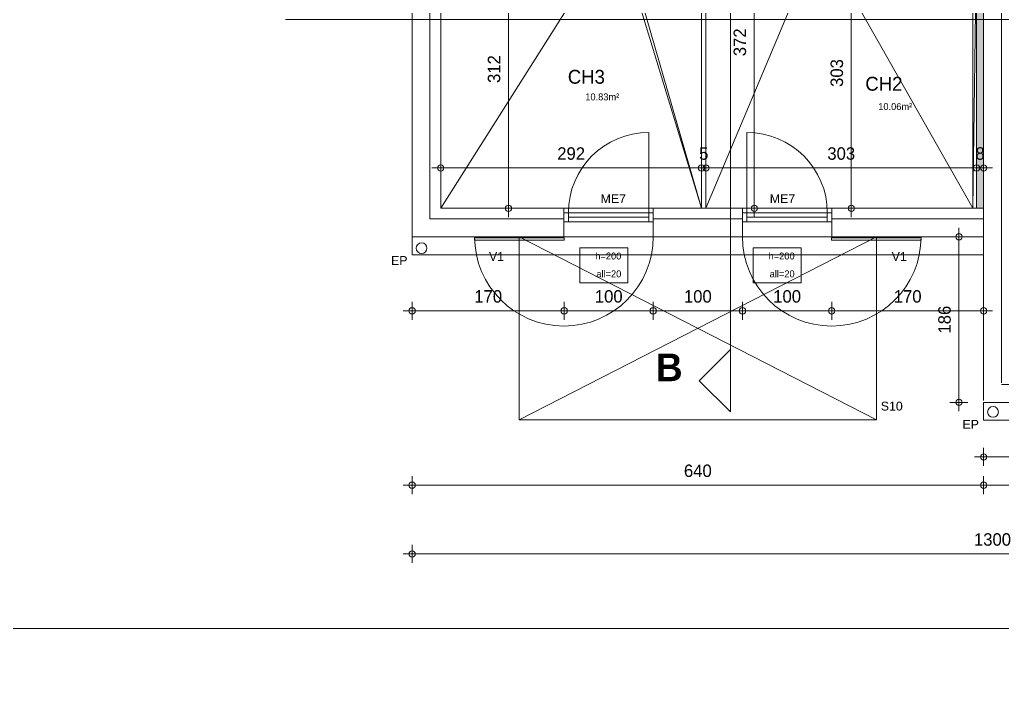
# Model space of a CAD drawing. Header units: metres. Extents: x 1.8 to 61.8, y -55.6 to -11.3.
# Drawn here: x 26.34 to 37.34, y -28.99 to -21.37 of the extents above; entities that cross this region are included whole.
import ezdxf
from ezdxf.enums import TextEntityAlignment as Align
from ezdxf.lldxf.tags import DXFTag

# ---------------------------------------------------------------- set-up
doc = ezdxf.new("R2010")
doc.units = ezdxf.units.M
doc.header["$MEASUREMENT"] = 0
for name, color, linetype in [('Calque commun', 7, 'Continuous'), ('Calque100', 7, 'Continuous'), ('Calque5', 7, 'Continuous'), ('Calque9', 7, 'Continuous'), ('Cotations', 7, 'Continuous'), ('Textes', 7, 'Continuous')]:
    doc.layers.add(name, color=color, linetype=linetype)
doc.styles.add('Arial10', font='arial.ttf', dxfattribs={"height": 0.098961})
doc.styles.add('Arial4', font='arial.ttf', dxfattribs={"width": 1.037433, "height": 2.319387})
doc.styles.add('Arial5', font='arial.ttf', dxfattribs={"width": 1.027642, "height": 2.319387})
doc.styles.add('Arial6', font='arial.ttf', dxfattribs={"width": 0.996783, "height": 2.319387})
doc.styles.add('Century Gothic14', font='GOTHIC.TTF', dxfattribs={"height": 0.139636})
doc.styles.add('Century Gothic16', font='GOTHIC.TTF', dxfattribs={"height": 0.155151})
doc.styles.add('Century Gothic5', font='GOTHICB.TTF', dxfattribs={"height": 0.31023})
doc.styles.add('Century Gothic9', font='GOTHIC.TTF', dxfattribs={"height": 0.077575})
tags = doc.linetypes.add('DASHDOT2', pattern=[0.5, 0.25, -0.125, 0, -0.125]).pattern_tags.tags
tags[10:11] = [DXFTag(74, 4), DXFTag(75, 0), DXFTag(340, '0'), DXFTag(46, 1.0), DXFTag(50, 0.0), DXFTag(44, 0.0), DXFTag(45, 0.0)]
tags[8:9] = [DXFTag(74, 4), DXFTag(75, 0), DXFTag(340, '0'), DXFTag(46, 1.0), DXFTag(50, 0.0), DXFTag(44, 0.0), DXFTag(45, 0.0)]
tags[6:7] = [DXFTag(74, 4), DXFTag(75, 0), DXFTag(340, '0'), DXFTag(46, 1.0), DXFTag(50, 0.0), DXFTag(44, 0.0), DXFTag(45, 0.0)]
tags[4:5] = [DXFTag(74, 4), DXFTag(75, 0), DXFTag(340, '0'), DXFTag(46, 1.0), DXFTag(50, 0.0), DXFTag(44, 0.0), DXFTag(45, 0.0)]
tags = doc.linetypes.add('HIDDEN', pattern=[0.375, 0.25, -0.125]).pattern_tags.tags
tags[6:7] = [DXFTag(74, 4), DXFTag(75, 0), DXFTag(340, '0'), DXFTag(46, 1.0), DXFTag(50, 0.0), DXFTag(44, 0.0), DXFTag(45, 0.0)]
tags[4:5] = [DXFTag(74, 4), DXFTag(75, 0), DXFTag(340, '0'), DXFTag(46, 1.0), DXFTag(50, 0.0), DXFTag(44, 0.0), DXFTag(45, 0.0)]

# ---------------------------------------------------------------- blocks, each defined once
blk = doc.blocks.new('b1000')
at = {"layer": 'Calque9', "color": 7, "linetype": 'ByBlock', "lineweight": 9}
for p, q in [((198.31, 346.17), (196.51, 336.85)), ((198.38, 335), (198.31, 346.17)), ((198.31, 346.17), (198.38, 335)), ((200.23, 336.87), (198.31, 346.17)), ((197.04, 339.63), (194.94, 343.15)), ((194.94, 343.15), (196.51, 336.85)), ((201.71, 343.2), (199.65, 339.65)), ((200.23, 336.87), (201.71, 343.2)), ((196.51, 336.85), (197.04, 339.63)), ((197.04, 339.63), (197.04, 339.63)), ((199.65, 339.65), (200.23, 336.87)), ((196.51, 336.85), (190.18, 338.33)), ((190.18, 338.33), (193.73, 336.28)), ((206.53, 338.44), (200.23, 336.87)), ((203.01, 336.34), (206.53, 338.44)), ((196.51, 336.85), (187.21, 334.93)), ((193.73, 336.28), (196.51, 336.85)), ((196.51, 336.85), (198.38, 335)), ((198.38, 335), (196.51, 336.85)), ((196.51, 336.85), (196.51, 336.85)), ((198.38, 335), (200.23, 336.87)), ((198.38, 335), (200.23, 336.87)), ((200.23, 336.87), (200.23, 336.87)), ((200.23, 336.87), (200.23, 336.87)), ((200.23, 336.87), (209.54, 335.07)), ((200.23, 336.87), (203.01, 336.34)), ((203.01, 336.34), (203.01, 336.34)), ((198.38, 335), (187.21, 334.93)), ((187.21, 334.93), (198.38, 335)), ((187.21, 334.93), (196.53, 333.13)), ((196.53, 333.13), (198.38, 335)), ((198.38, 335), (196.53, 333.13)), ((209.54, 335.07), (198.38, 335)), ((209.54, 335.07), (198.38, 335)), ((198.38, 335), (198.38, 335)), ((198.38, 335), (198.38, 335)), ((198.45, 323.84), (198.38, 335)), ((198.38, 335), (198.38, 335)), ((200.25, 333.15), (198.38, 335)), ((198.38, 335), (198.45, 323.84)), ((198.38, 335), (200.25, 333.15)), ((200.25, 333.15), (209.54, 335.07)), ((193.75, 333.67), (190.23, 331.56)), ((190.23, 331.56), (196.53, 333.13)), ((196.53, 333.13), (193.75, 333.67)), ((196.53, 333.13), (195.05, 326.81)), ((196.53, 333.13), (196.53, 333.13)), ((197.1, 330.35), (196.53, 333.13)), ((196.53, 333.13), (196.53, 333.13)), ((196.53, 333.13), (198.45, 323.84)), ((196.53, 333.13), (196.53, 333.13)), ((198.45, 323.84), (200.25, 333.15)), ((200.25, 333.15), (199.71, 330.37)), ((203.03, 333.73), (200.25, 333.15)), ((200.25, 333.15), (200.25, 333.15)), ((201.82, 326.85), (200.25, 333.15)), ((200.25, 333.15), (206.57, 331.67)), ((200.25, 333.15), (200.25, 333.15)), ((206.57, 331.67), (203.03, 333.73)), ((206.57, 331.67), (206.57, 331.67)), ((195.05, 326.81), (197.1, 330.35)), ((197.1, 330.35), (197.1, 330.35)), ((199.71, 330.37), (199.71, 330.37)), ((199.71, 330.37), (201.82, 326.85))]:
    blk.add_line(p, q, dxfattribs=at)
at = {"layer": 'Calque9', "color": 54, "linetype": 'ByBlock', "lineweight": 9}
for points in [[(198.38, 335), (198.31, 346.17), (196.51, 336.85)], [(199.65, 339.65), (200.23, 336.87), (201.71, 343.2)]]:
    blk.add_trace(points, dxfattribs=at)
at = {"layer": 'Calque9', "color": 51, "linetype": 'ByBlock', "lineweight": 9}
for points in [[(198.31, 346.17), (198.38, 335), (200.23, 336.87)], [(196.51, 336.85), (197.04, 339.63), (194.94, 343.15)]]:
    blk.add_trace(points, dxfattribs=at)
at = {"layer": 'Calque9', "color": 9, "linetype": 'ByBlock', "lineweight": 9}
for points in [[(193.73, 336.28), (196.51, 336.85), (190.18, 338.33)], [(187.21, 334.93), (196.53, 333.13), (198.38, 335)]]:
    blk.add_trace(points, dxfattribs=at)
at = {"layer": 'Calque9', "color": 134, "linetype": 'ByBlock', "lineweight": 9}
for points in [[(200.23, 336.87), (203.01, 336.34), (206.53, 338.44)], [(198.38, 335), (200.25, 333.15), (209.54, 335.07)]]:
    blk.add_trace(points, dxfattribs=at)
at = {"layer": 'Calque9', "color": 180, "linetype": 'ByBlock', "lineweight": 9}
for points in [[(187.21, 334.93), (198.38, 335), (196.51, 336.85)], [(190.23, 331.56), (196.53, 333.13), (193.75, 333.67)]]:
    blk.add_trace(points, dxfattribs=at)
at = {"layer": 'Calque9', "color": 4, "linetype": 'ByBlock', "lineweight": 9}
for points in [[(198.38, 335), (200.23, 336.87), (209.54, 335.07)], [(200.25, 333.15), (206.57, 331.67), (203.03, 333.73)]]:
    blk.add_trace(points, dxfattribs=at)
at = {"layer": 'Calque9', "color": 240, "linetype": 'ByBlock', "lineweight": 9}
for points in [[(198.38, 335), (196.53, 333.13), (198.45, 323.84)], [(200.25, 333.15), (199.71, 330.37), (201.82, 326.85)]]:
    blk.add_trace(points, dxfattribs=at)
at = {"layer": 'Calque9', "color": 40, "linetype": 'ByBlock', "lineweight": 9}
for points in [[(198.45, 323.84), (200.25, 333.15), (198.38, 335)], [(195.05, 326.81), (197.1, 330.35), (196.53, 333.13)]]:
    blk.add_trace(points, dxfattribs=at)
at = {"layer": 'Calque9', "color": 7, "linetype": 'ByBlock', "lineweight": -2}
for s, height, style, width, p in [('NORD', 2.319, 'Arial6', 0.996783, (191.99, 346.83)), ('O', 2.32, 'Arial5', 1.027642, (182.77, 333.38)), ('E', 2.32, 'Arial4', 1.037433, (210.33, 333.56)), ('S', 2.32, 'Arial4', 1.037433, (196.87, 319.7))]:
    blk.add_text(s, height=height, rotation=0.3707, dxfattribs=dict(at, style=style, width=width)).set_placement(p, align=Align.BOTTOM_LEFT)
blk = doc.blocks.new('N')
at = {"layer": 'Calque5', "color": 0, "linetype": 'ByBlock', "lineweight": -2}
blk.add_blockref('b1000', (-197.1, -330.35), dxfattribs=at)
blk = doc.blocks.new('nordmichel')
at = {"layer": 'Calque9', "color": 0, "linetype": 'Continuous', "lineweight": -2, "xscale": 0.5, "yscale": 0.5}
blk.add_blockref('N', (-0.637, -2.324, 121.08), dxfattribs=at)
blk = doc.blocks.new('Block52772')
at = {"layer": 'Calque commun', "color": 7, "linetype": 'Continuous', "lineweight": 18}
blk.add_line((30.734, -14.8), (30.734, -23.8), dxfattribs=at)
at = {"layer": 'Calque commun', "color": 7, "linetype": 'Continuous', "lineweight": 9}
for p, q in [((30.934, -15), (30.934, -23.6)), ((31.054, -15.12), (31.054, -23.48))]:
    blk.add_line(p, q, dxfattribs=at)
blk = doc.blocks.new('Block52773')
at = {"layer": 'Calque commun', "color": 7, "linetype": 'Continuous', "lineweight": 9}
for p, q in [((31.054, -23.48), (32.434, -23.48)), ((33.434, -23.48), (34.434, -23.48)), ((35.434, -23.48), (37.134, -23.48)), ((37.134, -23.48), (37.134, -23.8)), ((30.934, -23.6), (32.434, -23.6)), ((33.434, -23.6), (34.434, -23.6)), ((35.434, -23.6), (37.134, -23.6))]:
    blk.add_line(p, q, dxfattribs=at)
at = {"layer": 'Calque commun', "color": 7, "linetype": 'Continuous', "lineweight": 18}
for p, q in [((30.734, -23.8), (32.434, -23.8)), ((33.434, -23.8), (34.434, -23.8)), ((35.434, -23.8), (37.134, -23.8))]:
    blk.add_line(p, q, dxfattribs=at)
blk = doc.blocks.new('new')
at = {"layer": 'Calque commun', "color": 5, "linetype": 'Continuous', "lineweight": 9}
blk.add_arc((0, 0), 0.5, 0, 359.9994, dxfattribs=at)
blk = doc.blocks.new('new2')
at = {"layer": 'Calque commun', "color": 5, "linetype": 'Continuous', "lineweight": 9}
blk.add_arc((0, 0), 0.5, 0, 359.9994, dxfattribs=at)
blk = doc.blocks.new('DimLine52854')
at = {"layer": 'Calque commun', "color": 5, "linetype": 'Continuous', "lineweight": 9}
for p, q in [((37.134, -26.483), (37.134, -26.683)), ((43.734, -26.483), (43.734, -26.683)), ((37.134, -26.583), (37.034, -26.583)), ((37.134, -26.583), (43.734, -26.583)), ((43.734, -26.583), (43.834, -26.583))]:
    blk.add_line(p, q, dxfattribs=at)
at = {"layer": 'Calque commun', "color": 5, "linetype": 'Continuous', "lineweight": 9, "xscale": 0.07000000029802322, "yscale": 0.07000000029802322, "zscale": 0.07000000029802322}
for name, p in [('new', (37.134, -26.583)), ('new2', (43.734, -26.583))]:
    blk.add_blockref(name, p, dxfattribs=at)
at = {"layer": 'Calque commun', "color": 5, "linetype": 'Continuous', "lineweight": 9, "style": 'Century Gothic14'}
blk.add_text('660', height=0.1396, dxfattribs=at).set_placement((40.434, -26.533), align=Align.BOTTOM_CENTER)
blk = doc.blocks.new('new3')
at = {"layer": 'Calque commun', "color": 5, "linetype": 'Continuous', "lineweight": 9}
blk.add_arc((0, 0), 0.5, 0, 359.9994, dxfattribs=at)
blk = doc.blocks.new('new4')
at = {"layer": 'Calque commun', "color": 5, "linetype": 'Continuous', "lineweight": 9}
blk.add_arc((0, 0), 0.5, 0, 359.9994, dxfattribs=at)
blk = doc.blocks.new('DimLine52860')
at = {"layer": 'Calque commun', "color": 5, "linetype": 'Continuous', "lineweight": 9}
for p, q in [((30.734, -26.483), (30.734, -26.683)), ((37.134, -26.483), (37.134, -26.683)), ((30.734, -26.583), (30.634, -26.583)), ((30.734, -26.583), (37.134, -26.583)), ((37.134, -26.583), (37.234, -26.583))]:
    blk.add_line(p, q, dxfattribs=at)
at = {"layer": 'Calque commun', "color": 5, "linetype": 'Continuous', "lineweight": 9, "xscale": 0.07000000029802322, "yscale": 0.07000000029802322, "zscale": 0.07000000029802322}
for name, p in [('new3', (30.734, -26.583)), ('new4', (37.134, -26.583))]:
    blk.add_blockref(name, p, dxfattribs=at)
at = {"layer": 'Calque commun', "color": 5, "linetype": 'Continuous', "lineweight": 9, "style": 'Century Gothic14'}
blk.add_text('640', height=0.1396, dxfattribs=at).set_placement((33.934, -26.533), align=Align.BOTTOM_CENTER)
blk = doc.blocks.new('new5')
at = {"layer": 'Calque commun', "color": 5, "linetype": 'Continuous', "lineweight": 9}
blk.add_arc((0, 0), 0.5, 0, 359.9994, dxfattribs=at)
blk = doc.blocks.new('DimLine52870')
at = {"layer": 'Calque commun', "color": 5, "linetype": 'Continuous', "lineweight": 9}
for p, q in [((30.734, -27.253), (30.734, -27.453)), ((30.734, -27.353), (30.634, -27.353)), ((30.734, -27.353), (43.734, -27.353))]:
    blk.add_line(p, q, dxfattribs=at)
at = {"layer": 'Calque commun', "color": 5, "linetype": 'Continuous', "lineweight": 9, "xscale": 0.07000000029802322, "yscale": 0.07000000029802322, "zscale": 0.07000000029802322}
blk.add_blockref('new5', (30.734, -27.353), dxfattribs=at)
at = {"layer": 'Calque commun', "color": 5, "linetype": 'Continuous', "lineweight": 9, "style": 'Century Gothic14'}
blk.add_text('1300', height=0.1396, dxfattribs=at).set_placement((37.234, -27.303), align=Align.BOTTOM_CENTER)
blk = doc.blocks.new('Block54734')
at = {"layer": 'Calque commun', "color": 7, "linetype": 'Continuous', "lineweight": 18}
blk.add_line((37.134, -25.635), (37.134, -16.635), dxfattribs=at)
at = {"layer": 'Calque commun', "color": 7, "linetype": 'Continuous', "lineweight": 9}
for p, q in [((37.334, -25.435), (37.334, -16.835)), ((37.454, -25.315), (37.454, -16.955))]:
    blk.add_line(p, q, dxfattribs=at)
blk = doc.blocks.new('Block54737')
at = {"layer": 'Calque commun', "color": 7, "linetype": 'Continuous', "lineweight": 9}
for p, q in [((37.454, -25.335), (38.332, -25.335)), ((39.532, -25.335), (41.33, -25.335)), ((42.53, -25.335), (43.414, -25.335)), ((37.334, -25.455), (38.332, -25.455)), ((39.532, -25.455), (41.33, -25.455)), ((42.53, -25.455), (43.534, -25.455))]:
    blk.add_line(p, q, dxfattribs=at)
at = {"layer": 'Calque commun', "color": 7, "linetype": 'Continuous', "lineweight": 18}
for p, q in [((37.134, -25.655), (38.332, -25.655)), ((39.532, -25.655), (41.33, -25.655)), ((42.53, -25.655), (43.734, -25.655))]:
    blk.add_line(p, q, dxfattribs=at)
blk = doc.blocks.new('@PRES_1_$$_1-19')
at = {"layer": 'Calque commun', "color": 5, "linetype": 'Continuous', "lineweight": 9}
for p, q in [((0, 0.32), (1, 0.32)), ((1, 0.15), (0, 0.15)), ((0.05, 0.05), (0.05, 0.15)), ((0.95, 0.15), (0.95, 0.05)), ((1, 0.05), (0, 0.05)), ((0, 0), (1, 0)), ((0.05, 0.1), (0.95, 0.1))]:
    blk.add_line(p, q, dxfattribs=at)
blk = doc.blocks.new('@PRES_1_$$_1-20')
at = {"layer": 'Calque commun', "color": 0, "linetype": 'ByBlock', "lineweight": -2}
blk.add_line((0, 0), (0, 0.32), dxfattribs=at)
blk = doc.blocks.new('@PRES_1_$$_1-21')
at = {"layer": 'Calque commun', "color": 0, "linetype": 'ByBlock', "lineweight": -2}
blk.add_line((0, 0), (0, 0.32), dxfattribs=at)
blk = doc.blocks.new('INTER_2D_COMB7')
at = {"layer": 'Calque commun', "color": 0, "linetype": 'ByBlock', "lineweight": -2}
blk.add_blockref('@PRES_1_$$_1-19', (0, 0), dxfattribs=at)
at = {"layer": 'Calque commun', "color": 7, "linetype": 'Continuous', "lineweight": 9}
blk.add_blockref('@PRES_1_$$_1-20', (0, 0), dxfattribs=at)
at = {"layer": 'Calque commun', "color": 7, "linetype": 'Continuous', "lineweight": 9, "extrusion": (0, 0, -1), "xscale": -1, "yscale": -1, "zscale": -1, "rotation": -180}
blk.add_blockref('@PRES_1_$$_1-21', (-1, 0), dxfattribs=at)
blk = doc.blocks.new('PLACED_COMB7')
at = {"layer": 'Calque commun', "color": 0, "linetype": 'ByBlock', "lineweight": -2}
blk.add_blockref('INTER_2D_COMB7', (0, 0), dxfattribs=at)
blk = doc.blocks.new('new55')
at = {"layer": 'Calque commun', "color": 5, "linetype": 'Continuous', "lineweight": 9}
blk.add_arc((0, 0), 0.5, 0, 359.9994, dxfattribs=at)
blk = doc.blocks.new('new56')
at = {"layer": 'Calque commun', "color": 5, "linetype": 'Continuous', "lineweight": 9}
blk.add_arc((0, 0), 0.5, 0, 359.9994, dxfattribs=at)
blk = doc.blocks.new('DimLine55400')
at = {"layer": 'Calque commun', "color": 5, "linetype": 'Continuous', "lineweight": 9}
for p, q in [((34.434, -24.529), (34.434, -24.729)), ((35.434, -24.529), (35.434, -24.729)), ((34.434, -24.629), (34.334, -24.629)), ((34.434, -24.629), (35.434, -24.629)), ((35.434, -24.629), (35.534, -24.629))]:
    blk.add_line(p, q, dxfattribs=at)
at = {"layer": 'Calque commun', "color": 5, "linetype": 'Continuous', "lineweight": 9, "xscale": 0.07000000029802322, "yscale": 0.07000000029802322, "zscale": 0.07000000029802322}
for name, p in [('new55', (34.434, -24.629)), ('new56', (35.434, -24.629))]:
    blk.add_blockref(name, p, dxfattribs=at)
at = {"layer": 'Calque commun', "color": 5, "linetype": 'Continuous', "lineweight": 9, "style": 'Century Gothic14'}
blk.add_text('100', height=0.1396, dxfattribs=at).set_placement((34.934, -24.579), align=Align.BOTTOM_CENTER)
blk = doc.blocks.new('new57')
at = {"layer": 'Calque commun', "color": 5, "linetype": 'Continuous', "lineweight": 9}
blk.add_arc((0, 0), 0.5, 0, 359.9994, dxfattribs=at)
blk = doc.blocks.new('new58')
at = {"layer": 'Calque commun', "color": 5, "linetype": 'Continuous', "lineweight": 9}
blk.add_arc((0, 0), 0.5, 0, 359.9994, dxfattribs=at)
blk = doc.blocks.new('DimLine55408')
at = {"layer": 'Calque commun', "color": 5, "linetype": 'Continuous', "lineweight": 9}
for p, q in [((35.434, -24.529), (35.434, -24.729)), ((37.134, -24.529), (37.134, -24.729)), ((35.434, -24.629), (35.334, -24.629)), ((35.434, -24.629), (37.134, -24.629)), ((37.134, -24.629), (37.234, -24.629))]:
    blk.add_line(p, q, dxfattribs=at)
at = {"layer": 'Calque commun', "color": 5, "linetype": 'Continuous', "lineweight": 9, "xscale": 0.07000000029802322, "yscale": 0.07000000029802322, "zscale": 0.07000000029802322}
for name, p in [('new57', (35.434, -24.629)), ('new58', (37.134, -24.629))]:
    blk.add_blockref(name, p, dxfattribs=at)
at = {"layer": 'Calque commun', "color": 5, "linetype": 'Continuous', "lineweight": 9, "style": 'Century Gothic14'}
blk.add_text('170', height=0.1396, dxfattribs=at).set_placement((36.284, -24.579), align=Align.BOTTOM_CENTER)
blk = doc.blocks.new('new59')
at = {"layer": 'Calque commun', "color": 5, "linetype": 'Continuous', "lineweight": 9}
blk.add_arc((0, 0), 0.5, 0, 359.9994, dxfattribs=at)
blk = doc.blocks.new('new60')
at = {"layer": 'Calque commun', "color": 5, "linetype": 'Continuous', "lineweight": 9}
blk.add_arc((0, 0), 0.5, 0, 359.9994, dxfattribs=at)
blk = doc.blocks.new('DimLine55422')
at = {"layer": 'Calque commun', "color": 5, "linetype": 'Continuous', "lineweight": 9}
for p, q in [((37.134, -26.166), (37.134, -26.366)), ((38.332, -26.166), (38.332, -26.366)), ((37.134, -26.266), (37.034, -26.266)), ((37.134, -26.266), (38.332, -26.266)), ((38.332, -26.266), (38.432, -26.266))]:
    blk.add_line(p, q, dxfattribs=at)
at = {"layer": 'Calque commun', "color": 5, "linetype": 'Continuous', "lineweight": 9, "xscale": 0.07000000029802322, "yscale": 0.07000000029802322, "zscale": 0.07000000029802322}
for name, p in [('new59', (37.134, -26.266)), ('new60', (38.332, -26.266))]:
    blk.add_blockref(name, p, dxfattribs=at)
at = {"layer": 'Calque commun', "color": 5, "linetype": 'Continuous', "lineweight": 9, "style": 'Century Gothic14'}
blk.add_text('120', height=0.1396, dxfattribs=at).set_placement((37.733, -26.216), align=Align.BOTTOM_CENTER)
blk = doc.blocks.new('new97')
at = {"layer": 'Calque commun', "color": 5, "linetype": 'Continuous', "lineweight": 9}
blk.add_arc((0, 0), 0.5, 0, 359.9994, dxfattribs=at)
blk = doc.blocks.new('new98')
at = {"layer": 'Calque commun', "color": 5, "linetype": 'Continuous', "lineweight": 9}
blk.add_arc((0, 0), 0.5, 0, 359.9994, dxfattribs=at)
blk = doc.blocks.new('DimLine55833')
at = {"layer": 'Calque commun', "color": 5, "linetype": 'Continuous', "lineweight": 9}
for p, q in [((36.858, -23.8), (36.858, -23.7)), ((36.958, -23.8), (36.758, -23.8)), ((36.858, -25.655), (36.858, -23.8)), ((36.958, -25.655), (36.758, -25.655)), ((36.858, -25.655), (36.858, -25.755))]:
    blk.add_line(p, q, dxfattribs=at)
at = {"layer": 'Calque commun', "color": 5, "linetype": 'Continuous', "lineweight": 9, "xscale": 0.07000000029802322, "yscale": 0.07000000029802322, "zscale": 0.07000000029802322, "rotation": 90}
for name, p in [('new98', (36.858, -23.8)), ('new97', (36.858, -25.655))]:
    blk.add_blockref(name, p, dxfattribs=at)
at = {"layer": 'Calque commun', "color": 5, "linetype": 'Continuous', "lineweight": 9, "style": 'Century Gothic14'}
blk.add_text('186', height=0.1396, rotation=90, dxfattribs=at).set_placement((36.808, -24.728), align=Align.BOTTOM_CENTER)
blk = doc.blocks.new('fleche08')
at = {"layer": 'Calque100', "color": 6, "linetype": 'Continuous', "lineweight": 18}
mesh = blk.add_polyface(dxfattribs=at)
corners = [(-0.35, -0.35), (0, 0), (0.35, -0.35)]
mesh.append_faces([[corners[k] for k in face] for face in [(0, 1, 2)]], dxfattribs={"color": 6})
blk = doc.blocks.new('new209')
at = {"layer": 'Calque commun', "color": 5, "linetype": 'Continuous', "lineweight": 9}
blk.add_arc((0, 0), 0.5, 0, 359.9994, dxfattribs=at)
blk = doc.blocks.new('new210')
at = {"layer": 'Calque commun', "color": 5, "linetype": 'Continuous', "lineweight": 9}
blk.add_arc((0, 0), 0.5, 0, 359.9994, dxfattribs=at)
blk = doc.blocks.new('DimLine59390')
at = {"layer": 'Calque commun', "color": 5, "linetype": 'Continuous', "lineweight": 9}
for p, q in [((30.734, -24.529), (30.734, -24.729)), ((32.437, -24.529), (32.437, -24.729)), ((30.734, -24.629), (30.634, -24.629)), ((30.734, -24.629), (32.437, -24.629)), ((32.437, -24.629), (32.537, -24.629))]:
    blk.add_line(p, q, dxfattribs=at)
at = {"layer": 'Calque commun', "color": 5, "linetype": 'Continuous', "lineweight": 9, "xscale": 0.07000000029802322, "yscale": 0.07000000029802322, "zscale": 0.07000000029802322}
for name, p in [('new209', (30.734, -24.629)), ('new210', (32.437, -24.629))]:
    blk.add_blockref(name, p, dxfattribs=at)
at = {"layer": 'Calque commun', "color": 5, "linetype": 'Continuous', "lineweight": 9, "style": 'Century Gothic14'}
blk.add_text('170', height=0.1396, dxfattribs=at).set_placement((31.586, -24.579), align=Align.BOTTOM_CENTER)
blk = doc.blocks.new('new211')
at = {"layer": 'Calque commun', "color": 5, "linetype": 'Continuous', "lineweight": 9}
blk.add_arc((0, 0), 0.5, 0, 359.9994, dxfattribs=at)
blk = doc.blocks.new('new212')
at = {"layer": 'Calque commun', "color": 5, "linetype": 'Continuous', "lineweight": 9}
blk.add_arc((0, 0), 0.5, 0, 359.9994, dxfattribs=at)
blk = doc.blocks.new('DimLine59398')
at = {"layer": 'Calque commun', "color": 5, "linetype": 'Continuous', "lineweight": 9}
for p, q in [((32.437, -24.529), (32.437, -24.729)), ((33.434, -24.529), (33.434, -24.729)), ((32.437, -24.629), (32.337, -24.629)), ((32.437, -24.629), (33.434, -24.629)), ((33.434, -24.629), (33.534, -24.629))]:
    blk.add_line(p, q, dxfattribs=at)
at = {"layer": 'Calque commun', "color": 5, "linetype": 'Continuous', "lineweight": 9, "xscale": 0.07000000029802322, "yscale": 0.07000000029802322, "zscale": 0.07000000029802322}
for name, p in [('new211', (32.437, -24.629)), ('new212', (33.434, -24.629))]:
    blk.add_blockref(name, p, dxfattribs=at)
at = {"layer": 'Calque commun', "color": 5, "linetype": 'Continuous', "lineweight": 9, "style": 'Century Gothic14'}
blk.add_text('100', height=0.1396, dxfattribs=at).set_placement((32.936, -24.579), align=Align.BOTTOM_CENTER)
blk = doc.blocks.new('new213')
at = {"layer": 'Calque commun', "color": 5, "linetype": 'Continuous', "lineweight": 9}
blk.add_arc((0, 0), 0.5, 0, 359.9994, dxfattribs=at)
blk = doc.blocks.new('new214')
at = {"layer": 'Calque commun', "color": 5, "linetype": 'Continuous', "lineweight": 9}
blk.add_arc((0, 0), 0.5, 0, 359.9994, dxfattribs=at)
blk = doc.blocks.new('DimLine59406')
at = {"layer": 'Calque commun', "color": 5, "linetype": 'Continuous', "lineweight": 9}
for p, q in [((33.434, -24.529), (33.434, -24.729)), ((34.434, -24.529), (34.434, -24.729)), ((33.434, -24.629), (33.334, -24.629)), ((33.434, -24.629), (34.434, -24.629)), ((34.434, -24.629), (34.534, -24.629))]:
    blk.add_line(p, q, dxfattribs=at)
at = {"layer": 'Calque commun', "color": 5, "linetype": 'Continuous', "lineweight": 9, "xscale": 0.07000000029802322, "yscale": 0.07000000029802322, "zscale": 0.07000000029802322}
for name, p in [('new213', (33.434, -24.629)), ('new214', (34.434, -24.629))]:
    blk.add_blockref(name, p, dxfattribs=at)
at = {"layer": 'Calque commun', "color": 5, "linetype": 'Continuous', "lineweight": 9, "style": 'Century Gothic14'}
blk.add_text('100', height=0.1396, dxfattribs=at).set_placement((33.934, -24.579), align=Align.BOTTOM_CENTER)
blk = doc.blocks.new('xmodule1pdniv1')
at = {"layer": 'Calque commun', "color": 5, "linetype": 'Continuous', "lineweight": 9}
blk.add_arc((0, 0), 0.5, 0, 359.9994, dxfattribs=at)
blk = doc.blocks.new('xmodule1pdniv1-2')
at = {"layer": 'Calque commun', "color": 5, "linetype": 'Continuous', "lineweight": 9}
blk.add_arc((0, 0), 0.5, 0, 359.9994, dxfattribs=at)
blk = doc.blocks.new('DimLine53606')
at = {"layer": 'Calque commun', "color": 5, "linetype": 'Continuous', "lineweight": 9}
for p, q in [((31.024, -23.999), (31.024, -23.799)), ((33.944, -23.999), (33.944, -23.799)), ((31.024, -23.899), (30.924, -23.899)), ((31.024, -23.899), (33.944, -23.899)), ((33.944, -23.899), (34.044, -23.899))]:
    blk.add_line(p, q, dxfattribs=at)
at = {"layer": 'Calque commun', "color": 5, "linetype": 'Continuous', "lineweight": 9, "xscale": 0.07000000029802322, "yscale": 0.07000000029802322, "zscale": 0.07000000029802322}
for name, p in [('xmodule1pdniv1', (31.024, -23.899)), ('xmodule1pdniv1-2', (33.944, -23.899))]:
    blk.add_blockref(name, p, dxfattribs=at)
at = {"layer": 'Calque commun', "color": 5, "linetype": 'Continuous', "lineweight": 9, "style": 'Century Gothic14'}
blk.add_text('292', height=0.1396, dxfattribs=at).set_placement((32.484, -23.849), align=Align.BOTTOM_CENTER)
blk = doc.blocks.new('xmodule1pdniv1-3')
at = {"layer": 'Calque commun', "color": 5, "linetype": 'Continuous', "lineweight": 9}
blk.add_arc((0, 0), 0.5, 0, 359.9994, dxfattribs=at)
blk = doc.blocks.new('xmodule1pdniv1-4')
at = {"layer": 'Calque commun', "color": 5, "linetype": 'Continuous', "lineweight": 9}
blk.add_arc((0, 0), 0.5, 0, 359.9994, dxfattribs=at)
blk = doc.blocks.new('DimLine53614')
at = {"layer": 'Calque commun', "color": 5, "linetype": 'Continuous', "lineweight": 9}
for p, q in [((33.944, -23.999), (33.944, -23.799)), ((33.994, -23.999), (33.994, -23.799)), ((33.944, -23.899), (33.844, -23.899)), ((33.944, -23.899), (33.994, -23.899)), ((33.994, -23.899), (34.094, -23.899))]:
    blk.add_line(p, q, dxfattribs=at)
at = {"layer": 'Calque commun', "color": 5, "linetype": 'Continuous', "lineweight": 9, "xscale": 0.07000000029802322, "yscale": 0.07000000029802322, "zscale": 0.07000000029802322}
for name, p in [('xmodule1pdniv1-3', (33.944, -23.899)), ('xmodule1pdniv1-4', (33.994, -23.899))]:
    blk.add_blockref(name, p, dxfattribs=at)
at = {"layer": 'Calque commun', "color": 5, "linetype": 'Continuous', "lineweight": 9, "style": 'Century Gothic14'}
blk.add_text('5', height=0.14, dxfattribs=at).set_placement((33.969, -23.849), align=Align.BOTTOM_CENTER)
blk = doc.blocks.new('xmodule1pdniv1-5')
at = {"layer": 'Calque commun', "color": 5, "linetype": 'Continuous', "lineweight": 9}
blk.add_arc((0, 0), 0.5, 0, 359.9994, dxfattribs=at)
blk = doc.blocks.new('xmodule1pdniv1-6')
at = {"layer": 'Calque commun', "color": 5, "linetype": 'Continuous', "lineweight": 9}
blk.add_arc((0, 0), 0.5, 0, 359.9994, dxfattribs=at)
blk = doc.blocks.new('DimLine53622')
at = {"layer": 'Calque commun', "color": 5, "linetype": 'Continuous', "lineweight": 9}
for p, q in [((33.994, -23.999), (33.994, -23.799)), ((37.024, -23.999), (37.024, -23.799)), ((33.994, -23.899), (33.894, -23.899)), ((33.994, -23.899), (37.024, -23.899)), ((37.024, -23.899), (37.124, -23.899))]:
    blk.add_line(p, q, dxfattribs=at)
at = {"layer": 'Calque commun', "color": 5, "linetype": 'Continuous', "lineweight": 9, "xscale": 0.07000000029802322, "yscale": 0.07000000029802322, "zscale": 0.07000000029802322}
for name, p in [('xmodule1pdniv1-5', (33.994, -23.899)), ('xmodule1pdniv1-6', (37.024, -23.899))]:
    blk.add_blockref(name, p, dxfattribs=at)
at = {"layer": 'Calque commun', "color": 5, "linetype": 'Continuous', "lineweight": 9, "style": 'Century Gothic14'}
blk.add_text('303', height=0.1396, dxfattribs=at).set_placement((35.509, -23.849), align=Align.BOTTOM_CENTER)
blk = doc.blocks.new('xmodule1pdniv1-7')
at = {"layer": 'Calque commun', "color": 5, "linetype": 'Continuous', "lineweight": 9}
blk.add_arc((0, 0), 0.5, 0, 359.9994, dxfattribs=at)
blk = doc.blocks.new('xmodule1pdniv1-8')
at = {"layer": 'Calque commun', "color": 5, "linetype": 'Continuous', "lineweight": 9}
blk.add_arc((0, 0), 0.5, 0, 359.9994, dxfattribs=at)
blk = doc.blocks.new('DimLine53630')
at = {"layer": 'Calque commun', "color": 5, "linetype": 'Continuous', "lineweight": 9}
for p, q in [((31.782, -21.231), (31.782, -21.131)), ((31.882, -21.231), (31.682, -21.231)), ((31.782, -24.351), (31.782, -21.231)), ((31.882, -24.351), (31.682, -24.351)), ((31.782, -24.351), (31.782, -24.451))]:
    blk.add_line(p, q, dxfattribs=at)
at = {"layer": 'Calque commun', "color": 5, "linetype": 'Continuous', "lineweight": 9, "xscale": 0.07000000029802322, "yscale": 0.07000000029802322, "zscale": 0.07000000029802322, "rotation": 90}
for name, p in [('xmodule1pdniv1-8', (31.782, -21.231)), ('xmodule1pdniv1-7', (31.782, -24.351))]:
    blk.add_blockref(name, p, dxfattribs=at)
at = {"layer": 'Calque commun', "color": 5, "linetype": 'Continuous', "lineweight": 9, "style": 'Century Gothic14'}
blk.add_text('312', height=0.1396, rotation=90, dxfattribs=at).set_placement((31.732, -22.791), align=Align.BOTTOM_CENTER)
blk = doc.blocks.new('xmodule1pdniv1-35')
at = {"layer": 'Calque commun', "color": 5, "linetype": 'Continuous', "lineweight": 9}
blk.add_arc((0, 0), 0.5, 0, 359.9994, dxfattribs=at)
blk = doc.blocks.new('xmodule1pdniv1-36')
at = {"layer": 'Calque commun', "color": 5, "linetype": 'Continuous', "lineweight": 9}
blk.add_arc((0, 0), 0.5, 0, 359.9994, dxfattribs=at)
blk = doc.blocks.new('DimLine53742')
at = {"layer": 'Calque commun', "color": 5, "linetype": 'Continuous', "lineweight": 9}
for p, q in [((34.535, -20.631), (34.535, -20.531)), ((34.635, -20.631), (34.435, -20.631)), ((34.535, -24.351), (34.535, -20.631)), ((34.635, -24.351), (34.435, -24.351)), ((34.535, -24.351), (34.535, -24.451))]:
    blk.add_line(p, q, dxfattribs=at)
at = {"layer": 'Calque commun', "color": 5, "linetype": 'Continuous', "lineweight": 9, "xscale": 0.07000000029802322, "yscale": 0.07000000029802322, "zscale": 0.07000000029802322, "rotation": 90}
for name, p in [('xmodule1pdniv1-36', (34.535, -20.631)), ('xmodule1pdniv1-35', (34.535, -24.351))]:
    blk.add_blockref(name, p, dxfattribs=at)
at = {"layer": 'Calque commun', "color": 5, "linetype": 'Continuous', "lineweight": 9, "style": 'Century Gothic14'}
blk.add_text('372', height=0.1396, rotation=90.0001, dxfattribs=at).set_placement((34.485, -22.491), align=Align.BOTTOM_CENTER)
blk = doc.blocks.new('xmodule1pdniv1-45')
at = {"layer": 'Calque commun', "color": 5, "linetype": 'Continuous', "lineweight": 9}
blk.add_arc((0, 0), 0.5, 0, 359.9994, dxfattribs=at)
blk = doc.blocks.new('xmodule1pdniv1-46')
at = {"layer": 'Calque commun', "color": 5, "linetype": 'Continuous', "lineweight": 9}
blk.add_arc((0, 0), 0.5, 0, 359.9994, dxfattribs=at)
blk = doc.blocks.new('DimLine53782')
at = {"layer": 'Calque commun', "color": 5, "linetype": 'Continuous', "lineweight": 9}
for p, q in [((35.621, -21.319), (35.621, -21.219)), ((35.521, -21.319), (35.721, -21.319)), ((35.621, -24.351), (35.621, -21.319)), ((35.721, -24.351), (35.521, -24.351)), ((35.621, -24.351), (35.621, -24.451))]:
    blk.add_line(p, q, dxfattribs=at)
at = {"layer": 'Calque commun', "color": 5, "linetype": 'Continuous', "lineweight": 9, "xscale": 0.07000000029802322, "yscale": 0.07000000029802322, "zscale": 0.07000000029802322, "rotation": 90}
for name, p in [('xmodule1pdniv1-46', (35.621, -21.319)), ('xmodule1pdniv1-45', (35.621, -24.351))]:
    blk.add_blockref(name, p, dxfattribs=at)
at = {"layer": 'Calque commun', "color": 5, "linetype": 'Continuous', "lineweight": 9, "style": 'Century Gothic14'}
blk.add_text('303', height=0.1396, rotation=90, dxfattribs=at).set_placement((35.571, -22.835), align=Align.BOTTOM_CENTER)
blk = doc.blocks.new('xmodule1pdniv1-125')
at = {"layer": 'Calque commun', "color": 5, "linetype": 'Continuous', "lineweight": 9}
blk.add_arc((0, 0), 0.5, 0, 359.9994, dxfattribs=at)
blk = doc.blocks.new('xmodule1pdniv1-126')
at = {"layer": 'Calque commun', "color": 5, "linetype": 'Continuous', "lineweight": 9}
blk.add_arc((0, 0), 0.5, 0, 359.9994, dxfattribs=at)
blk = doc.blocks.new('DimLine61108')
at = {"layer": 'Calque commun', "color": 5, "linetype": 'Continuous', "lineweight": 9}
for p, q in [((37.024, -23.999), (37.024, -23.799)), ((37.104, -23.999), (37.104, -23.799)), ((37.024, -23.899), (36.924, -23.899)), ((37.024, -23.899), (37.104, -23.899)), ((37.104, -23.899), (37.204, -23.899))]:
    blk.add_line(p, q, dxfattribs=at)
at = {"layer": 'Calque commun', "color": 5, "linetype": 'Continuous', "lineweight": 9, "xscale": 0.07000000029802322, "yscale": 0.07000000029802322, "zscale": 0.07000000029802322}
for name, p in [('xmodule1pdniv1-125', (37.024, -23.899)), ('xmodule1pdniv1-126', (37.104, -23.899))]:
    blk.add_blockref(name, p, dxfattribs=at)
at = {"layer": 'Calque commun', "color": 5, "linetype": 'Continuous', "lineweight": 9, "style": 'Century Gothic14'}
blk.add_text('8', height=0.14, dxfattribs=at).set_placement((37.064, -23.849), align=Align.BOTTOM_CENTER)
blk = doc.blocks.new('xmodule1pdniv1-127')
at = {"layer": 'Calque commun', "color": 15, "linetype": 'Continuous', "lineweight": 18}
for p, q in [((33.944, -20.631), (33.944, -24.351)), ((33.994, -20.631), (33.994, -24.351)), ((33.944, -24.351), (33.994, -24.351))]:
    blk.add_line(p, q, dxfattribs=at)
at = {"layer": 'Calque commun', "color": 91, "linetype": 'Continuous', "lineweight": 9}
blk.add_trace([(37.104, -24.351), (37.024, -24.351), (37.104, -19.569), (37.024, -19.569)], dxfattribs=at)
at = {"layer": 'Calque commun', "color": 5, "linetype": 'Continuous', "lineweight": 9}
for name in ['DimLine53742', 'DimLine53630', 'DimLine53782', 'DimLine53606', 'DimLine53614', 'DimLine53622', 'DimLine61108']:
    blk.add_blockref(name, (0, 0), dxfattribs=at)
at = {"layer": 'Textes', "color": 5, "linetype": 'ByBlock', "lineweight": -2, "style": 'Century Gothic16'}
for s, p in [('CH3', (32.862, -22.8)), ('CH2', (36.194, -22.878))]:
    blk.add_text(s, height=0.1552, dxfattribs=at).set_placement(p, align=Align.TOP_RIGHT)
at = {"layer": 'Textes', "color": 9, "linetype": 'ByBlock', "lineweight": -2, "style": 'Century Gothic9'}
for s, p in [('10.83m²', (33.023, -23.064)), ('10.06m²', (36.304, -23.173))]:
    blk.add_text(s, height=0.0776, dxfattribs=at).set_placement(p, align=Align.TOP_RIGHT)
at = {"layer": 'Calque commun', "color": 9, "linetype": 'Continuous', "lineweight": 9}
mesh = blk.add_polyface(dxfattribs=at)
corners = [(32.994, -21.231), (31.024, -21.319), (31.024, -24.351), (31.024, -20.631), (32.994, -20.631), (33.944, -20.631), (33.044, -21.231), (33.944, -24.351), (33.044, -20.631)]
mesh.append_faces([[corners[k] for k in face] for face in [(5, 6, 7), (0, 7, 6)]], dxfattribs={"vtx0": -1, "vtx1": -1, "color": 9})
mesh.append_faces([[corners[k] for k in face] for face in [(0, 1, 2), (0, 3, 1), (0, 2, 7)]], dxfattribs={"vtx0": -1, "vtx2": -1, "color": 9})
mesh.append_faces([[corners[k] for k in face] for face in [(0, 4, 3), (5, 8, 6)]], dxfattribs={"vtx2": -1, "color": 9})
mesh = blk.add_polyface(dxfattribs=at)
corners = [(36.984, -24.351), (37.024, -21.319), (35.264, -21.319), (33.994, -24.351), (33.994, -20.631), (37.024, -24.351), (37.024, -21.314), (35.264, -20.631)]
mesh.append_faces([[corners[k] for k in face] for face in [(4, 2, 7)]], dxfattribs={"vtx0": -1, "color": 9})
mesh.append_faces([[corners[k] for k in face] for face in [(0, 2, 3), (5, 1, 0)]], dxfattribs={"vtx0": -1, "vtx1": -1, "color": 9})
mesh.append_faces([[corners[k] for k in face] for face in [(0, 1, 2)]], dxfattribs={"vtx0": -1, "vtx2": -1, "color": 9})
mesh.append_faces([[corners[k] for k in face] for face in [(4, 3, 2)]], dxfattribs={"vtx1": -1, "vtx2": -1, "color": 9})
mesh.append_faces([[corners[k] for k in face] for face in [(5, 6, 1)]], dxfattribs={"vtx2": -1, "color": 9})

msp = doc.modelspace()

# ---------------------------------------------------------------- linework, layer by layer
at = {"layer": 'Calque commun', "color": 9, "linetype": 'Continuous', "lineweight": 9}
for p, q in [((37.014, -23.48), (37.014, -16.396)), ((37.134, -23.6), (37.134, -16.396)), ((37.334, -23.8), (37.334, -16.396))]:
    msp.add_line(p, q, dxfattribs=at)
at = {"layer": 'Calque commun', "color": 12, "linetype": 'Continuous', "lineweight": 18}
for p, q in [((37.134, -23.8), (37.134, -16.396)), ((37.334, -16.835), (37.334, -25.435)), ((37.334, -25.435), (37.334, -18.471)), ((35.434, -23.6), (37.134, -23.6)), ((35.434, -23.8), (35.434, -23.6)), ((38.332, -25.455), (37.334, -25.455))]:
    msp.add_line(p, q, dxfattribs=at)
at = {"layer": 'Calque commun', "color": 7, "linetype": 'HIDDEN', "lineweight": 9}
for p, q in [((33.384, -22.63), (33.384, -23.53)), ((34.484, -22.63), (34.484, -23.53))]:
    msp.add_line(p, q, dxfattribs=at)
at = {"layer": 'Calque commun', "color": 12, "linetype": 'Continuous', "lineweight": 18}
for points in [[(30.934, -23.6, 0), (30.934, -23.6, 0), (30.934, -15, 0)], [(30.934, -23.6, 0), (32.434, -23.6, 0), (32.434, -23.8, 0)], [(33.434, -23.8, 0), (33.434, -23.6, 0), (34.434, -23.6, 0), (34.434, -23.8, 0)]]:
    msp.add_polyline3d(points, dxfattribs=at)
at = {"layer": 'Calque commun', "color": 7, "linetype": 'HIDDEN', "lineweight": 9, "extrusion": (0, 0, -1)}
for centre, start, end in [((-33.384, -23.53), 0, 90), ((-34.484, -23.53), 90, 180)]:
    msp.add_arc(centre, 0.9, start, end, dxfattribs=at)
at = {"layer": 'Calque commun', "color": 11, "linetype": 'Continuous', "lineweight": 18}
for centre in [(30.84, -23.927), (37.24, -25.762)]:
    msp.add_arc(centre, 0.06, 90, 89.9994, dxfattribs=at)
at = {"layer": 'Calque commun', "color": 7, "linetype": 'Continuous', "lineweight": 9}
for centre in [(32.434, -23.8), (35.434, -23.8)]:
    msp.add_arc(centre, 1, 180, 0, dxfattribs=at)
at = {"layer": 'Cotations', "color": 1, "linetype": 'DASHDOT2', "lineweight": 18}
msp.add_line((29.316, -21.366), (46.402, -21.366), dxfattribs=at)
at = {"layer": 'Cotations', "color": 7, "linetype": 'Continuous', "lineweight": 9}
msp.add_line((1.764, -28.189), (61.764, -28.189), dxfattribs=at)
at = {"layer": 'Cotations', "color": 1, "linetype": 'DASHDOT2', "lineweight": 18, "flags": 128}
msp.add_lwpolyline([(34.299, -12.761), (34.299, -25.762), (34.299, -25.762)], dxfattribs=at)
at = {"layer": 'Cotations', "color": 12, "linetype": 'HIDDEN', "lineweight": 9, "flags": 128}
msp.add_lwpolyline([(31.934, -23.8), (31.934, -25.85), (35.934, -25.85), (35.934, -23.8), (31.934, -25.85), (31.934, -23.8), (35.934, -25.85)], dxfattribs=at)

# ---------------------------------------------------------------- block references
at = {"layer": 'Calque commun', "color": 0, "linetype": 'ByBlock', "lineweight": -2}
for name, p in [('Block52772', (0, 0)), ('xmodule1pdniv1-127', (0.031, 0.871)), ('Block54734', (0, 0)), ('Block52773', (0, 0)), ('Block54737', (0, 0))]:
    msp.add_blockref(name, p, dxfattribs=at)
at = {"layer": 'Calque commun', "color": 0, "linetype": 'ByBlock', "lineweight": -2, "xscale": 0.2097151964587453, "yscale": 0.2097151835540479, "zscale": 0.2097152024507523, "rotation": 30.0006661265802}
msp.add_blockref('nordmichel', (24.495, -25.355), dxfattribs=at)
at = {"layer": 'Calque commun', "color": 0, "linetype": 'ByBlock', "lineweight": -2, "rotation": 180}
msp.add_blockref('PLACED_COMB7', (33.434, -23.48), dxfattribs=at)
at = {"layer": 'Calque commun', "color": 0, "linetype": 'ByBlock', "lineweight": -2, "extrusion": (0, 0, -1), "xscale": -1, "yscale": -1, "zscale": -1}
msp.add_blockref('PLACED_COMB7', (-34.434, -23.48), dxfattribs=at)
at = {"layer": 'Calque commun', "color": 5, "linetype": 'Continuous', "lineweight": 9}
for name in ['DimLine55833', 'DimLine59390', 'DimLine59398', 'DimLine59406', 'DimLine55400', 'DimLine55408', 'DimLine55422', 'DimLine52860', 'DimLine52854', 'DimLine52870']:
    msp.add_blockref(name, (0, 0), dxfattribs=at)
at = {"layer": 'Calque commun', "color": 0, "linetype": 'ByBlock', "lineweight": -2, "extrusion": (0, 0, -1), "xscale": -1, "yscale": -1, "zscale": -1, "rotation": 90.00000000000001}
msp.add_blockref('fleche08', (-33.949, -25.412), dxfattribs=at)

# ---------------------------------------------------------------- texts
at = {"layer": 'Calque commun', "color": 5, "linetype": 'ByBlock', "lineweight": -2, "char_height": 0.0776, "attachment_point": 3, "line_spacing_factor": 1.546883, "style": 'Century Gothic9'}
for insert in [(33.077, -23.976), (35.018, -23.976)]:
    msp.add_mtext('h=200\\Pall=20', dxfattribs=dict(at, insert=insert))
at = {"layer": 'Textes', "color": 5, "linetype": 'ByBlock', "lineweight": -2, "style": 'Arial10'}
for s, p in [('ME7', (33.129, -23.452)), ('V1', (31.764, -24.099))]:
    msp.add_text(s, height=0.099, dxfattribs=at).set_placement(p, align=Align.BOTTOM_RIGHT)
for s, p in [('ME7', (34.74, -23.452)), ('V1', (36.105, -24.099)), ('EP', (30.498, -24.144)), ('S10', (35.983, -25.776)), ('EP', (36.898, -25.98))]:
    msp.add_text(s, height=0.099, dxfattribs=at).set_placement(p, align=Align.BOTTOM_LEFT)
at = {"layer": 'Textes', "color": 5, "linetype": 'ByBlock', "lineweight": -2, "style": 'Century Gothic5'}
msp.add_text('B', height=0.31, dxfattribs=at).set_placement((33.464, -25.108), align=Align.TOP_LEFT)

# ---------------------------------------------------------------- meshes
at = {"layer": 'Calque commun', "color": 7, "linetype": 'Continuous', "lineweight": 9}
mesh = msp.add_polyface(dxfattribs=at)
corners = [(61.764, -11.309), (1.764, -11.309), (1.764, -53.309), (61.764, -53.309)]
mesh.append_faces([[corners[k] for k in face] for face in [(0, 1, 2, 3)]], dxfattribs={"color": 7})
at = {"layer": 'Calque commun', "color": 7, "linetype": 'HIDDEN', "lineweight": 9}
mesh = msp.add_polyface(dxfattribs=at)
corners = [(30.734, -23.8), (30.734, -24), (37.134, -24), (37.134, -23.8)]
mesh.append_faces([[corners[k] for k in face] for face in [(0, 1, 2, 3)]], dxfattribs={"color": 7})
at = {"layer": 'Calque commun', "color": 7, "linetype": 'Continuous', "lineweight": 9}
mesh = msp.add_polyface(dxfattribs=at)
corners = [(31.434, -23.812), (31.434, -23.838), (32.438, -23.838), (32.437, -23.812)]
mesh.append_faces([[corners[k] for k in face] for face in [(0, 1, 2, 3)]], dxfattribs={"color": 7})
mesh = msp.add_polyface(dxfattribs=at)
corners = [(36.434, -23.812), (35.432, -23.812), (35.431, -23.838), (36.434, -23.838)]
mesh.append_faces([[corners[k] for k in face] for face in [(0, 1, 2, 3)]], dxfattribs={"color": 7})
at = {"layer": 'Calque commun', "color": 11, "linetype": 'Continuous', "lineweight": 18}
mesh = msp.add_polyface(dxfattribs=at)
corners = [(32.611, -23.925), (33.15, -23.925), (33.15, -24.316), (32.611, -24.316)]
mesh.append_faces([[corners[k] for k in face] for face in [(0, 1, 2, 3)]], dxfattribs={"color": 11})
mesh = msp.add_polyface(dxfattribs=at)
corners = [(34.552, -23.925), (35.09, -23.925), (35.09, -24.316), (34.552, -24.316)]
mesh.append_faces([[corners[k] for k in face] for face in [(0, 1, 2, 3)]], dxfattribs={"color": 11})
at = {"layer": 'Calque commun', "color": 7, "linetype": 'HIDDEN', "lineweight": 9}
mesh = msp.add_polyface(dxfattribs=at)
corners = [(37.134, -25.655), (37.134, -25.855), (43.734, -25.855), (43.734, -25.655)]
mesh.append_faces([[corners[k] for k in face] for face in [(0, 1, 2, 3)]], dxfattribs={"color": 7})

doc.saveas('drawing.dxf')
